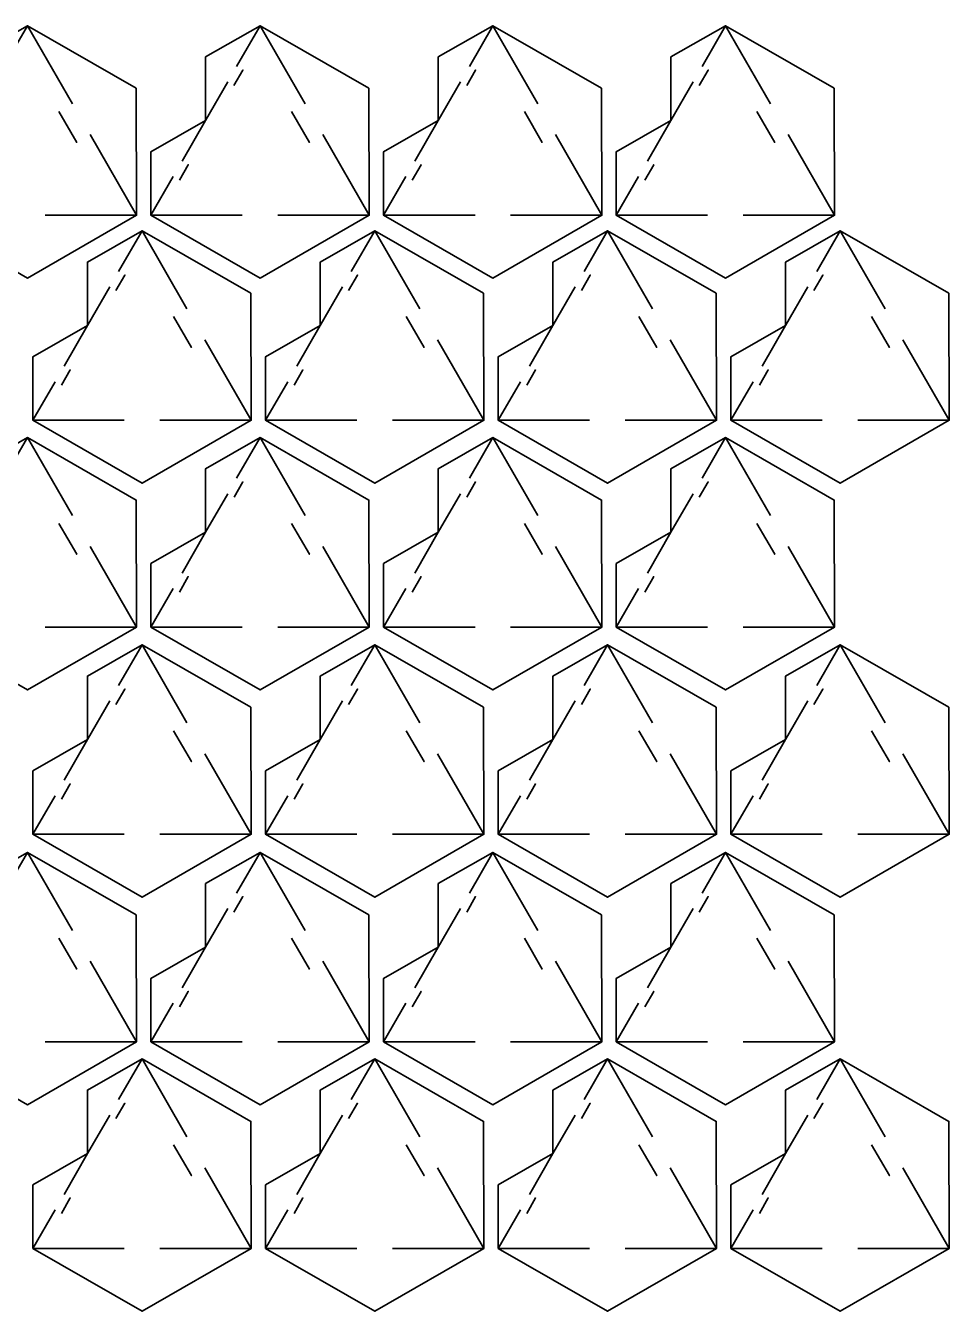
# Model space of a CAD drawing. Header units: inches. Extents: x 2 to 550, y -409 to -2.
# Drawn here: x 257.4 to 550.1, y -409.5 to -2 of the extents above; entities that cross this region are included whole.
import ezdxf

# ---------------------------------------------------------------- set-up
doc = ezdxf.new("R2010")
doc.units = ezdxf.units.IN
doc.header["$MEASUREMENT"] = 0
doc.layers.add('OneHexagon', color=7, linetype='Continuous')

# ---------------------------------------------------------------- blocks, each defined once
blk = doc.blocks.new('block 8')
at = {"layer": 'OneHexagon', "color": 7, "lineweight": 35, "true_color": 0xffffff}
blk.add_lwpolyline([(250.52, -14.91), (257.95, -2), (272.2, -26.75)], dxfattribs=at)
blk.add_open_spline([(249.68, -20.94), (249.68, -20.94), (252.5, -16.05), (252.5, -16.05), (252.5, -16.05), (249.68, -20.94), (249.68, -20.94)], degree=3, knots=[0, 0, 0, 0, 1, 1, 1, 2, 2, 2, 2], dxfattribs=at)
blk = doc.blocks.new('block 9')
at = {"layer": 'OneHexagon', "color": 7, "lineweight": 35, "true_color": 0xffffff}
for points in [[(240.65, -32.03), (223.35, -41.94), (223.35, -62.06), (257.95, -82), (292.55, -62.06), (292.44, -21.81), (257.95, -2), (240.65, -11.9), (240.65, -32.03)], [(233.22, -44.94), (240.65, -32.03), (247.7, -19.8)], [(230.4, -49.83), (223.35, -62.06), (252.31, -62.06)]]:
    blk.add_lwpolyline(points, dxfattribs=at)
blk.add_open_spline([(232.38, -50.97), (232.38, -50.97), (235.2, -46.08), (235.2, -46.08), (235.2, -46.08), (232.38, -50.97), (232.38, -50.97)], degree=3, knots=[0, 0, 0, 0, 1, 1, 1, 2, 2, 2, 2], dxfattribs=at)
blk = doc.blocks.new('block 10')
at = {"layer": 'OneHexagon', "color": 7, "lineweight": 35, "true_color": 0xffffff}
blk.add_lwpolyline([(324.27, -14.91), (331.7, -2), (345.95, -26.75)], dxfattribs=at)
blk.add_open_spline([(323.42, -20.94), (323.42, -20.94), (326.25, -16.05), (326.25, -16.05), (326.25, -16.05), (323.42, -20.94), (323.42, -20.94)], degree=3, knots=[0, 0, 0, 0, 1, 1, 1, 2, 2, 2, 2], dxfattribs=at)
blk = doc.blocks.new('block 11')
at = {"layer": 'OneHexagon', "color": 7, "lineweight": 35, "true_color": 0xffffff}
for points in [[(314.4, -32.03), (297.1, -41.94), (297.1, -62.06), (331.7, -82), (366.3, -62.06), (366.19, -21.81), (331.7, -2), (314.4, -11.9), (314.4, -32.03)], [(306.97, -44.94), (314.4, -32.03), (321.45, -19.8)], [(304.15, -49.83), (297.1, -62.06), (326.06, -62.06)]]:
    blk.add_lwpolyline(points, dxfattribs=at)
blk.add_open_spline([(306.12, -50.97), (306.12, -50.97), (308.95, -46.08), (308.95, -46.08), (308.95, -46.08), (306.12, -50.97), (306.12, -50.97)], degree=3, knots=[0, 0, 0, 0, 1, 1, 1, 2, 2, 2, 2], dxfattribs=at)
blk = doc.blocks.new('block 12')
at = {"layer": 'OneHexagon', "color": 7, "lineweight": 35, "true_color": 0xffffff}
blk.add_lwpolyline([(398.02, -14.91), (405.45, -2), (419.7, -26.75)], dxfattribs=at)
blk.add_open_spline([(397.17, -20.94), (397.17, -20.94), (400, -16.05), (400, -16.05), (400, -16.05), (397.17, -20.94), (397.17, -20.94)], degree=3, knots=[0, 0, 0, 0, 1, 1, 1, 2, 2, 2, 2], dxfattribs=at)
blk = doc.blocks.new('block 13')
at = {"layer": 'OneHexagon', "color": 7, "lineweight": 35, "true_color": 0xffffff}
for points in [[(388.15, -32.03), (370.85, -41.94), (370.85, -62.06), (405.45, -82), (440.05, -62.06), (439.94, -21.81), (405.45, -2), (388.15, -11.9), (388.15, -32.03)], [(380.72, -44.94), (388.15, -32.03), (395.2, -19.8)], [(377.9, -49.83), (370.85, -62.06), (399.81, -62.06)]]:
    blk.add_lwpolyline(points, dxfattribs=at)
blk.add_open_spline([(379.87, -50.97), (379.87, -50.97), (382.7, -46.08), (382.7, -46.08), (382.7, -46.08), (379.87, -50.97), (379.87, -50.97)], degree=3, knots=[0, 0, 0, 0, 1, 1, 1, 2, 2, 2, 2], dxfattribs=at)
blk = doc.blocks.new('block 20')
at = {"layer": 'OneHexagon', "color": 7, "lineweight": 35, "true_color": 0xffffff}
blk.add_lwpolyline([(286.86, -79.91), (294.29, -67), (308.53, -91.75)], dxfattribs=at)
blk.add_open_spline([(286.01, -85.94), (286.01, -85.94), (288.83, -81.05), (288.83, -81.05), (288.83, -81.05), (286.01, -85.94), (286.01, -85.94)], degree=3, knots=[0, 0, 0, 0, 1, 1, 1, 2, 2, 2, 2], dxfattribs=at)
blk = doc.blocks.new('block 21')
at = {"layer": 'OneHexagon', "color": 7, "lineweight": 35, "true_color": 0xffffff}
for points in [[(276.99, -97.03), (259.69, -106.94), (259.69, -127.06), (294.29, -147), (328.89, -127.06), (328.78, -86.81), (294.29, -67), (276.99, -76.9), (276.99, -97.03)], [(269.56, -109.94), (276.99, -97.03), (284.04, -84.8)], [(266.74, -114.83), (259.69, -127.06), (288.64, -127.06)]]:
    blk.add_lwpolyline(points, dxfattribs=at)
blk.add_open_spline([(268.71, -115.97), (268.71, -115.97), (271.53, -111.08), (271.53, -111.08), (271.53, -111.08), (268.71, -115.97), (268.71, -115.97)], degree=3, knots=[0, 0, 0, 0, 1, 1, 1, 2, 2, 2, 2], dxfattribs=at)
blk = doc.blocks.new('block 22')
at = {"layer": 'OneHexagon', "color": 7, "lineweight": 35, "true_color": 0xffffff}
blk.add_lwpolyline([(360.61, -79.91), (368.04, -67), (382.28, -91.75)], dxfattribs=at)
blk.add_open_spline([(359.76, -85.94), (359.76, -85.94), (362.58, -81.05), (362.58, -81.05), (362.58, -81.05), (359.76, -85.94), (359.76, -85.94)], degree=3, knots=[0, 0, 0, 0, 1, 1, 1, 2, 2, 2, 2], dxfattribs=at)
blk = doc.blocks.new('block 23')
at = {"layer": 'OneHexagon', "color": 7, "lineweight": 35, "true_color": 0xffffff}
for points in [[(350.74, -97.03), (333.44, -106.94), (333.44, -127.06), (368.04, -147), (402.64, -127.06), (402.53, -86.81), (368.04, -67), (350.74, -76.9), (350.74, -97.03)], [(343.31, -109.94), (350.74, -97.03), (357.79, -84.8)], [(340.49, -114.83), (333.44, -127.06), (362.39, -127.06)]]:
    blk.add_lwpolyline(points, dxfattribs=at)
blk.add_open_spline([(342.46, -115.97), (342.46, -115.97), (345.28, -111.08), (345.28, -111.08), (345.28, -111.08), (342.46, -115.97), (342.46, -115.97)], degree=3, knots=[0, 0, 0, 0, 1, 1, 1, 2, 2, 2, 2], dxfattribs=at)
blk = doc.blocks.new('block 24')
at = {"layer": 'OneHexagon', "color": 7, "lineweight": 35, "true_color": 0xffffff}
blk.add_lwpolyline([(434.36, -79.91), (441.79, -67), (456.03, -91.75)], dxfattribs=at)
blk.add_open_spline([(433.51, -85.94), (433.51, -85.94), (436.33, -81.05), (436.33, -81.05), (436.33, -81.05), (433.51, -85.94), (433.51, -85.94)], degree=3, knots=[0, 0, 0, 0, 1, 1, 1, 2, 2, 2, 2], dxfattribs=at)
blk = doc.blocks.new('block 25')
at = {"layer": 'OneHexagon', "color": 7, "lineweight": 35, "true_color": 0xffffff}
for points in [[(424.49, -97.03), (407.19, -106.94), (407.19, -127.06), (441.79, -147), (476.39, -127.06), (476.28, -86.81), (441.79, -67), (424.49, -76.9), (424.49, -97.03)], [(417.06, -109.94), (424.49, -97.03), (431.53, -84.8)], [(414.23, -114.83), (407.19, -127.06), (436.14, -127.06)]]:
    blk.add_lwpolyline(points, dxfattribs=at)
blk.add_open_spline([(416.21, -115.97), (416.21, -115.97), (419.03, -111.08), (419.03, -111.08), (419.03, -111.08), (416.21, -115.97), (416.21, -115.97)], degree=3, knots=[0, 0, 0, 0, 1, 1, 1, 2, 2, 2, 2], dxfattribs=at)
blk = doc.blocks.new('block 32')
at = {"layer": 'OneHexagon', "color": 7, "lineweight": 35, "true_color": 0xffffff}
blk.add_lwpolyline([(250.52, -145.44), (257.95, -132.53), (272.2, -157.28)], dxfattribs=at)
blk.add_open_spline([(249.68, -151.46), (249.68, -151.46), (252.5, -146.58), (252.5, -146.58), (252.5, -146.58), (249.68, -151.46), (249.68, -151.46)], degree=3, knots=[0, 0, 0, 0, 1, 1, 1, 2, 2, 2, 2], dxfattribs=at)
blk = doc.blocks.new('block 33')
at = {"layer": 'OneHexagon', "color": 7, "lineweight": 35, "true_color": 0xffffff}
for points in [[(240.65, -162.56), (223.35, -172.46), (223.35, -192.59), (257.95, -212.53), (292.55, -192.59), (292.44, -152.34), (257.95, -132.53), (240.65, -142.43), (240.65, -162.56)], [(233.22, -175.47), (240.65, -162.56), (247.7, -150.32)], [(230.4, -180.35), (223.35, -192.59), (252.31, -192.59)]]:
    blk.add_lwpolyline(points, dxfattribs=at)
blk.add_open_spline([(232.38, -181.5), (232.38, -181.5), (235.2, -176.61), (235.2, -176.61), (235.2, -176.61), (232.38, -181.5), (232.38, -181.5)], degree=3, knots=[0, 0, 0, 0, 1, 1, 1, 2, 2, 2, 2], dxfattribs=at)
blk = doc.blocks.new('block 34')
at = {"layer": 'OneHexagon', "color": 7, "lineweight": 35, "true_color": 0xffffff}
blk.add_lwpolyline([(324.27, -145.44), (331.7, -132.53), (345.95, -157.28)], dxfattribs=at)
blk.add_open_spline([(323.43, -151.46), (323.43, -151.46), (326.25, -146.58), (326.25, -146.58), (326.25, -146.58), (323.43, -151.46), (323.43, -151.46)], degree=3, knots=[0, 0, 0, 0, 1, 1, 1, 2, 2, 2, 2], dxfattribs=at)
blk = doc.blocks.new('block 35')
at = {"layer": 'OneHexagon', "color": 7, "lineweight": 35, "true_color": 0xffffff}
for points in [[(314.4, -162.56), (297.1, -172.46), (297.1, -192.59), (331.7, -212.53), (366.3, -192.59), (366.19, -152.34), (331.7, -132.53), (314.4, -142.43), (314.4, -162.56)], [(306.97, -175.47), (314.4, -162.56), (321.45, -150.32)], [(304.15, -180.35), (297.1, -192.59), (326.06, -192.59)]]:
    blk.add_lwpolyline(points, dxfattribs=at)
blk.add_open_spline([(306.13, -181.5), (306.13, -181.5), (308.95, -176.61), (308.95, -176.61), (308.95, -176.61), (306.13, -181.5), (306.13, -181.5)], degree=3, knots=[0, 0, 0, 0, 1, 1, 1, 2, 2, 2, 2], dxfattribs=at)
blk = doc.blocks.new('block 36')
at = {"layer": 'OneHexagon', "color": 7, "lineweight": 35, "true_color": 0xffffff}
blk.add_lwpolyline([(398.02, -145.44), (405.45, -132.53), (419.7, -157.28)], dxfattribs=at)
blk.add_open_spline([(397.17, -151.46), (397.17, -151.46), (400, -146.58), (400, -146.58), (400, -146.58), (397.17, -151.46), (397.17, -151.46)], degree=3, knots=[0, 0, 0, 0, 1, 1, 1, 2, 2, 2, 2], dxfattribs=at)
blk = doc.blocks.new('block 37')
at = {"layer": 'OneHexagon', "color": 7, "lineweight": 35, "true_color": 0xffffff}
for points in [[(388.15, -162.56), (370.85, -172.46), (370.85, -192.59), (405.45, -212.53), (440.05, -192.59), (439.94, -152.34), (405.45, -132.53), (388.15, -142.43), (388.15, -162.56)], [(380.72, -175.47), (388.15, -162.56), (395.2, -150.32)], [(377.9, -180.35), (370.85, -192.59), (399.81, -192.59)]]:
    blk.add_lwpolyline(points, dxfattribs=at)
blk.add_open_spline([(379.87, -181.5), (379.87, -181.5), (382.7, -176.61), (382.7, -176.61), (382.7, -176.61), (379.87, -181.5), (379.87, -181.5)], degree=3, knots=[0, 0, 0, 0, 1, 1, 1, 2, 2, 2, 2], dxfattribs=at)
blk = doc.blocks.new('block 44')
at = {"layer": 'OneHexagon', "color": 7, "lineweight": 35, "true_color": 0xffffff}
blk.add_lwpolyline([(286.86, -211.14), (294.29, -198.23), (308.53, -222.99)], dxfattribs=at)
blk.add_open_spline([(286.01, -217.17), (286.01, -217.17), (288.83, -212.28), (288.83, -212.28), (288.83, -212.28), (286.01, -217.17), (286.01, -217.17)], degree=3, knots=[0, 0, 0, 0, 1, 1, 1, 2, 2, 2, 2], dxfattribs=at)
blk = doc.blocks.new('block 45')
at = {"layer": 'OneHexagon', "color": 7, "lineweight": 35, "true_color": 0xffffff}
for points in [[(276.99, -228.26), (259.69, -238.17), (259.69, -258.29), (294.29, -278.23), (328.89, -258.29), (328.78, -218.04), (294.29, -198.23), (276.99, -208.14), (276.99, -228.26)], [(269.56, -241.17), (276.99, -228.26), (284.04, -216.03)], [(266.74, -246.06), (259.69, -258.29), (288.64, -258.29)]]:
    blk.add_lwpolyline(points, dxfattribs=at)
blk.add_open_spline([(268.71, -247.2), (268.71, -247.2), (271.53, -242.31), (271.53, -242.31), (271.53, -242.31), (268.71, -247.2), (268.71, -247.2)], degree=3, knots=[0, 0, 0, 0, 1, 1, 1, 2, 2, 2, 2], dxfattribs=at)
blk = doc.blocks.new('block 46')
at = {"layer": 'OneHexagon', "color": 7, "lineweight": 35, "true_color": 0xffffff}
blk.add_lwpolyline([(360.61, -211.14), (368.04, -198.23), (382.28, -222.99)], dxfattribs=at)
blk.add_open_spline([(359.76, -217.17), (359.76, -217.17), (362.58, -212.28), (362.58, -212.28), (362.58, -212.28), (359.76, -217.17), (359.76, -217.17)], degree=3, knots=[0, 0, 0, 0, 1, 1, 1, 2, 2, 2, 2], dxfattribs=at)
blk = doc.blocks.new('block 47')
at = {"layer": 'OneHexagon', "color": 7, "lineweight": 35, "true_color": 0xffffff}
for points in [[(350.74, -228.26), (333.44, -238.17), (333.44, -258.29), (368.04, -278.23), (402.64, -258.29), (402.53, -218.04), (368.04, -198.23), (350.74, -208.14), (350.74, -228.26)], [(343.31, -241.17), (350.74, -228.26), (357.79, -216.03)], [(340.49, -246.06), (333.44, -258.29), (362.39, -258.29)]]:
    blk.add_lwpolyline(points, dxfattribs=at)
blk.add_open_spline([(342.46, -247.2), (342.46, -247.2), (345.28, -242.31), (345.28, -242.31), (345.28, -242.31), (342.46, -247.2), (342.46, -247.2)], degree=3, knots=[0, 0, 0, 0, 1, 1, 1, 2, 2, 2, 2], dxfattribs=at)
blk = doc.blocks.new('block 48')
at = {"layer": 'OneHexagon', "color": 7, "lineweight": 35, "true_color": 0xffffff}
blk.add_lwpolyline([(434.36, -211.14), (441.79, -198.23), (456.03, -222.99)], dxfattribs=at)
blk.add_open_spline([(433.51, -217.17), (433.51, -217.17), (436.33, -212.28), (436.33, -212.28), (436.33, -212.28), (433.51, -217.17), (433.51, -217.17)], degree=3, knots=[0, 0, 0, 0, 1, 1, 1, 2, 2, 2, 2], dxfattribs=at)
blk = doc.blocks.new('block 49')
at = {"layer": 'OneHexagon', "color": 7, "lineweight": 35, "true_color": 0xffffff}
for points in [[(424.49, -228.26), (407.19, -238.17), (407.19, -258.29), (441.79, -278.23), (476.39, -258.29), (476.28, -218.04), (441.79, -198.23), (424.49, -208.14), (424.49, -228.26)], [(417.06, -241.17), (424.49, -228.26), (431.53, -216.03)], [(414.23, -246.06), (407.19, -258.29), (436.14, -258.29)]]:
    blk.add_lwpolyline(points, dxfattribs=at)
blk.add_open_spline([(416.21, -247.2), (416.21, -247.2), (419.03, -242.31), (419.03, -242.31), (419.03, -242.31), (416.21, -247.2), (416.21, -247.2)], degree=3, knots=[0, 0, 0, 0, 1, 1, 1, 2, 2, 2, 2], dxfattribs=at)
blk = doc.blocks.new('block 50')
at = {"layer": 'OneHexagon', "color": 7, "lineweight": 35, "true_color": 0xffffff}
blk.add_lwpolyline([(471.75, -14.91), (479.18, -2), (493.43, -26.75)], dxfattribs=at)
blk.add_open_spline([(470.9, -20.94), (470.9, -20.94), (473.73, -16.05), (473.73, -16.05), (473.73, -16.05), (470.9, -20.94), (470.9, -20.94)], degree=3, knots=[0, 0, 0, 0, 1, 1, 1, 2, 2, 2, 2], dxfattribs=at)
blk = doc.blocks.new('block 51')
at = {"layer": 'OneHexagon', "color": 7, "lineweight": 35, "true_color": 0xffffff}
for points in [[(461.88, -32.03), (444.58, -41.94), (444.58, -62.06), (479.18, -82), (513.78, -62.06), (513.67, -21.81), (479.18, -2), (461.88, -11.91), (461.88, -32.03)], [(454.45, -44.94), (461.88, -32.03), (468.93, -19.8)], [(451.63, -49.83), (444.58, -62.06), (473.54, -62.06)]]:
    blk.add_lwpolyline(points, dxfattribs=at)
blk.add_open_spline([(453.6, -50.97), (453.6, -50.97), (456.43, -46.08), (456.43, -46.08), (456.43, -46.08), (453.6, -50.97), (453.6, -50.97)], degree=3, knots=[0, 0, 0, 0, 1, 1, 1, 2, 2, 2, 2], dxfattribs=at)
blk = doc.blocks.new('block 52')
at = {"layer": 'OneHexagon', "color": 7, "lineweight": 35, "true_color": 0xffffff}
blk.add_lwpolyline([(508.09, -79.91), (515.52, -67), (529.76, -91.75)], dxfattribs=at)
blk.add_open_spline([(507.24, -85.94), (507.24, -85.94), (510.06, -81.05), (510.06, -81.05), (510.06, -81.05), (507.24, -85.94), (507.24, -85.94)], degree=3, knots=[0, 0, 0, 0, 1, 1, 1, 2, 2, 2, 2], dxfattribs=at)
blk = doc.blocks.new('block 53')
at = {"layer": 'OneHexagon', "color": 7, "lineweight": 35, "true_color": 0xffffff}
for points in [[(498.22, -97.03), (480.92, -106.94), (480.92, -127.06), (515.52, -147), (550.12, -127.06), (550.01, -86.81), (515.52, -67), (498.22, -76.91), (498.22, -97.03)], [(490.79, -109.94), (498.22, -97.03), (505.27, -84.8)], [(487.97, -114.83), (480.92, -127.06), (509.87, -127.06)]]:
    blk.add_lwpolyline(points, dxfattribs=at)
blk.add_open_spline([(489.94, -115.97), (489.94, -115.97), (492.76, -111.08), (492.76, -111.08), (492.76, -111.08), (489.94, -115.97), (489.94, -115.97)], degree=3, knots=[0, 0, 0, 0, 1, 1, 1, 2, 2, 2, 2], dxfattribs=at)
blk = doc.blocks.new('block 54')
at = {"layer": 'OneHexagon', "color": 7, "lineweight": 35, "true_color": 0xffffff}
blk.add_lwpolyline([(471.75, -145.44), (479.18, -132.53), (493.43, -157.28)], dxfattribs=at)
blk.add_open_spline([(470.9, -151.46), (470.9, -151.46), (473.73, -146.58), (473.73, -146.58), (473.73, -146.58), (470.9, -151.46), (470.9, -151.46)], degree=3, knots=[0, 0, 0, 0, 1, 1, 1, 2, 2, 2, 2], dxfattribs=at)
blk = doc.blocks.new('block 55')
at = {"layer": 'OneHexagon', "color": 7, "lineweight": 35, "true_color": 0xffffff}
for points in [[(461.88, -162.56), (444.58, -172.46), (444.58, -192.59), (479.18, -212.53), (513.78, -192.59), (513.67, -152.34), (479.18, -132.53), (461.88, -142.43), (461.88, -162.56)], [(454.45, -175.47), (461.88, -162.56), (468.93, -150.32)], [(451.63, -180.36), (444.58, -192.59), (473.54, -192.59)]]:
    blk.add_lwpolyline(points, dxfattribs=at)
blk.add_open_spline([(453.6, -181.5), (453.6, -181.5), (456.43, -176.61), (456.43, -176.61), (456.43, -176.61), (453.6, -181.5), (453.6, -181.5)], degree=3, knots=[0, 0, 0, 0, 1, 1, 1, 2, 2, 2, 2], dxfattribs=at)
blk = doc.blocks.new('block 56')
at = {"layer": 'OneHexagon', "color": 7, "lineweight": 35, "true_color": 0xffffff}
blk.add_lwpolyline([(508.09, -211.14), (515.52, -198.23), (529.76, -222.99)], dxfattribs=at)
blk.add_open_spline([(507.24, -217.17), (507.24, -217.17), (510.06, -212.28), (510.06, -212.28), (510.06, -212.28), (507.24, -217.17), (507.24, -217.17)], degree=3, knots=[0, 0, 0, 0, 1, 1, 1, 2, 2, 2, 2], dxfattribs=at)
blk = doc.blocks.new('block 57')
at = {"layer": 'OneHexagon', "color": 7, "lineweight": 35, "true_color": 0xffffff}
for points in [[(498.22, -228.26), (480.92, -238.17), (480.92, -258.29), (515.52, -278.23), (550.12, -258.29), (550.01, -218.04), (515.52, -198.23), (498.22, -208.14), (498.22, -228.26)], [(490.79, -241.17), (498.22, -228.26), (505.27, -216.03)], [(487.97, -246.06), (480.92, -258.29), (509.87, -258.29)]]:
    blk.add_lwpolyline(points, dxfattribs=at)
blk.add_open_spline([(489.94, -247.2), (489.94, -247.2), (492.76, -242.31), (492.76, -242.31), (492.76, -242.31), (489.94, -247.2), (489.94, -247.2)], degree=3, knots=[0, 0, 0, 0, 1, 1, 1, 2, 2, 2, 2], dxfattribs=at)
blk = doc.blocks.new('block 64')
at = {"layer": 'OneHexagon', "color": 7, "lineweight": 35, "true_color": 0xffffff}
blk.add_lwpolyline([(250.52, -276.91), (257.95, -264), (272.2, -288.75)], dxfattribs=at)
blk.add_open_spline([(249.68, -282.94), (249.68, -282.94), (252.5, -278.05), (252.5, -278.05), (252.5, -278.05), (249.68, -282.94), (249.68, -282.94)], degree=3, knots=[0, 0, 0, 0, 1, 1, 1, 2, 2, 2, 2], dxfattribs=at)
blk = doc.blocks.new('block 65')
at = {"layer": 'OneHexagon', "color": 7, "lineweight": 35, "true_color": 0xffffff}
for points in [[(240.65, -294.03), (223.35, -303.94), (223.35, -324.06), (257.95, -344), (292.55, -324.06), (292.44, -283.81), (257.95, -264), (240.65, -273.9), (240.65, -294.03)], [(233.22, -306.94), (240.65, -294.03), (247.7, -281.8)], [(230.4, -311.83), (223.35, -324.06), (252.31, -324.06)]]:
    blk.add_lwpolyline(points, dxfattribs=at)
blk.add_open_spline([(232.38, -312.97), (232.38, -312.97), (235.2, -308.08), (235.2, -308.08), (235.2, -308.08), (232.38, -312.97), (232.38, -312.97)], degree=3, knots=[0, 0, 0, 0, 1, 1, 1, 2, 2, 2, 2], dxfattribs=at)
blk = doc.blocks.new('block 66')
at = {"layer": 'OneHexagon', "color": 7, "lineweight": 35, "true_color": 0xffffff}
blk.add_lwpolyline([(324.27, -276.91), (331.7, -264), (345.95, -288.75)], dxfattribs=at)
blk.add_open_spline([(323.42, -282.94), (323.42, -282.94), (326.25, -278.05), (326.25, -278.05), (326.25, -278.05), (323.42, -282.94), (323.42, -282.94)], degree=3, knots=[0, 0, 0, 0, 1, 1, 1, 2, 2, 2, 2], dxfattribs=at)
blk = doc.blocks.new('block 67')
at = {"layer": 'OneHexagon', "color": 7, "lineweight": 35, "true_color": 0xffffff}
for points in [[(314.4, -294.03), (297.1, -303.94), (297.1, -324.06), (331.7, -344), (366.3, -324.06), (366.19, -283.81), (331.7, -264), (314.4, -273.9), (314.4, -294.03)], [(306.97, -306.94), (314.4, -294.03), (321.45, -281.8)], [(304.15, -311.83), (297.1, -324.06), (326.06, -324.06)]]:
    blk.add_lwpolyline(points, dxfattribs=at)
blk.add_open_spline([(306.12, -312.97), (306.12, -312.97), (308.95, -308.08), (308.95, -308.08), (308.95, -308.08), (306.12, -312.97), (306.12, -312.97)], degree=3, knots=[0, 0, 0, 0, 1, 1, 1, 2, 2, 2, 2], dxfattribs=at)
blk = doc.blocks.new('block 68')
at = {"layer": 'OneHexagon', "color": 7, "lineweight": 35, "true_color": 0xffffff}
blk.add_lwpolyline([(398.02, -276.91), (405.45, -264), (419.7, -288.75)], dxfattribs=at)
blk.add_open_spline([(397.17, -282.94), (397.17, -282.94), (400, -278.05), (400, -278.05), (400, -278.05), (397.17, -282.94), (397.17, -282.94)], degree=3, knots=[0, 0, 0, 0, 1, 1, 1, 2, 2, 2, 2], dxfattribs=at)
blk = doc.blocks.new('block 69')
at = {"layer": 'OneHexagon', "color": 7, "lineweight": 35, "true_color": 0xffffff}
for points in [[(388.15, -294.03), (370.85, -303.94), (370.85, -324.06), (405.45, -344), (440.05, -324.06), (439.94, -283.81), (405.45, -264), (388.15, -273.9), (388.15, -294.03)], [(380.72, -306.94), (388.15, -294.03), (395.2, -281.8)], [(377.9, -311.83), (370.85, -324.06), (399.81, -324.06)]]:
    blk.add_lwpolyline(points, dxfattribs=at)
blk.add_open_spline([(379.87, -312.97), (379.87, -312.97), (382.7, -308.08), (382.7, -308.08), (382.7, -308.08), (379.87, -312.97), (379.87, -312.97)], degree=3, knots=[0, 0, 0, 0, 1, 1, 1, 2, 2, 2, 2], dxfattribs=at)
blk = doc.blocks.new('block 70')
at = {"layer": 'OneHexagon', "color": 7, "lineweight": 35, "true_color": 0xffffff}
blk.add_lwpolyline([(471.75, -276.91), (479.18, -264), (493.43, -288.75)], dxfattribs=at)
blk.add_open_spline([(470.9, -282.94), (470.9, -282.94), (473.73, -278.05), (473.73, -278.05), (473.73, -278.05), (470.9, -282.94), (470.9, -282.94)], degree=3, knots=[0, 0, 0, 0, 1, 1, 1, 2, 2, 2, 2], dxfattribs=at)
blk = doc.blocks.new('block 71')
at = {"layer": 'OneHexagon', "color": 7, "lineweight": 35, "true_color": 0xffffff}
for points in [[(461.88, -294.03), (444.58, -303.94), (444.58, -324.06), (479.18, -344), (513.78, -324.06), (513.67, -283.81), (479.18, -264), (461.88, -273.91), (461.88, -294.03)], [(454.45, -306.94), (461.88, -294.03), (468.93, -281.8)], [(451.63, -311.83), (444.58, -324.06), (473.54, -324.06)]]:
    blk.add_lwpolyline(points, dxfattribs=at)
blk.add_open_spline([(453.6, -312.97), (453.6, -312.97), (456.43, -308.08), (456.43, -308.08), (456.43, -308.08), (453.6, -312.97), (453.6, -312.97)], degree=3, knots=[0, 0, 0, 0, 1, 1, 1, 2, 2, 2, 2], dxfattribs=at)
blk = doc.blocks.new('block 78')
at = {"layer": 'OneHexagon', "color": 7, "lineweight": 35, "true_color": 0xffffff}
blk.add_lwpolyline([(286.86, -342.37), (294.29, -329.47), (308.53, -354.22)], dxfattribs=at)
blk.add_open_spline([(286.01, -348.4), (286.01, -348.4), (288.83, -343.51), (288.83, -343.51), (288.83, -343.51), (286.01, -348.4), (286.01, -348.4)], degree=3, knots=[0, 0, 0, 0, 1, 1, 1, 2, 2, 2, 2], dxfattribs=at)
blk = doc.blocks.new('block 79')
at = {"layer": 'OneHexagon', "color": 7, "lineweight": 35, "true_color": 0xffffff}
for points in [[(276.99, -359.5), (259.69, -369.4), (259.69, -389.53), (294.29, -409.47), (328.89, -389.53), (328.78, -349.28), (294.29, -329.47), (276.99, -339.37), (276.99, -359.5)], [(269.56, -372.41), (276.99, -359.5), (284.04, -347.26)], [(266.74, -377.29), (259.69, -389.53), (288.64, -389.53)]]:
    blk.add_lwpolyline(points, dxfattribs=at)
blk.add_open_spline([(268.71, -378.43), (268.71, -378.43), (271.53, -373.55), (271.53, -373.55), (271.53, -373.55), (268.71, -378.43), (268.71, -378.43)], degree=3, knots=[0, 0, 0, 0, 1, 1, 1, 2, 2, 2, 2], dxfattribs=at)
blk = doc.blocks.new('block 80')
at = {"layer": 'OneHexagon', "color": 7, "lineweight": 35, "true_color": 0xffffff}
blk.add_lwpolyline([(360.61, -342.37), (368.04, -329.47), (382.28, -354.22)], dxfattribs=at)
blk.add_open_spline([(359.76, -348.4), (359.76, -348.4), (362.58, -343.51), (362.58, -343.51), (362.58, -343.51), (359.76, -348.4), (359.76, -348.4)], degree=3, knots=[0, 0, 0, 0, 1, 1, 1, 2, 2, 2, 2], dxfattribs=at)
blk = doc.blocks.new('block 81')
at = {"layer": 'OneHexagon', "color": 7, "lineweight": 35, "true_color": 0xffffff}
for points in [[(350.74, -359.5), (333.44, -369.4), (333.44, -389.53), (368.04, -409.47), (402.64, -389.53), (402.53, -349.28), (368.04, -329.47), (350.74, -339.37), (350.74, -359.5)], [(343.31, -372.41), (350.74, -359.5), (357.79, -347.26)], [(340.49, -377.29), (333.44, -389.53), (362.39, -389.53)]]:
    blk.add_lwpolyline(points, dxfattribs=at)
blk.add_open_spline([(342.46, -378.43), (342.46, -378.43), (345.28, -373.55), (345.28, -373.55), (345.28, -373.55), (342.46, -378.43), (342.46, -378.43)], degree=3, knots=[0, 0, 0, 0, 1, 1, 1, 2, 2, 2, 2], dxfattribs=at)
blk = doc.blocks.new('block 82')
at = {"layer": 'OneHexagon', "color": 7, "lineweight": 35, "true_color": 0xffffff}
blk.add_lwpolyline([(434.36, -342.37), (441.79, -329.47), (456.03, -354.22)], dxfattribs=at)
blk.add_open_spline([(433.51, -348.4), (433.51, -348.4), (436.33, -343.51), (436.33, -343.51), (436.33, -343.51), (433.51, -348.4), (433.51, -348.4)], degree=3, knots=[0, 0, 0, 0, 1, 1, 1, 2, 2, 2, 2], dxfattribs=at)
blk = doc.blocks.new('block 83')
at = {"layer": 'OneHexagon', "color": 7, "lineweight": 35, "true_color": 0xffffff}
for points in [[(424.49, -359.5), (407.19, -369.4), (407.19, -389.53), (441.79, -409.47), (476.39, -389.53), (476.28, -349.28), (441.79, -329.47), (424.49, -339.37), (424.49, -359.5)], [(417.06, -372.41), (424.49, -359.5), (431.53, -347.26)], [(414.23, -377.29), (407.19, -389.53), (436.14, -389.53)]]:
    blk.add_lwpolyline(points, dxfattribs=at)
blk.add_open_spline([(416.21, -378.43), (416.21, -378.43), (419.03, -373.55), (419.03, -373.55), (419.03, -373.55), (416.21, -378.43), (416.21, -378.43)], degree=3, knots=[0, 0, 0, 0, 1, 1, 1, 2, 2, 2, 2], dxfattribs=at)
blk = doc.blocks.new('block 84')
at = {"layer": 'OneHexagon', "color": 7, "lineweight": 35, "true_color": 0xffffff}
blk.add_lwpolyline([(508.09, -342.37), (515.52, -329.47), (529.76, -354.22)], dxfattribs=at)
blk.add_open_spline([(507.24, -348.4), (507.24, -348.4), (510.06, -343.51), (510.06, -343.51), (510.06, -343.51), (507.24, -348.4), (507.24, -348.4)], degree=3, knots=[0, 0, 0, 0, 1, 1, 1, 2, 2, 2, 2], dxfattribs=at)
blk = doc.blocks.new('block 85')
at = {"layer": 'OneHexagon', "color": 7, "lineweight": 35, "true_color": 0xffffff}
for points in [[(498.22, -359.5), (480.92, -369.4), (480.92, -389.53), (515.52, -409.47), (550.12, -389.53), (550.01, -349.28), (515.52, -329.47), (498.22, -339.37), (498.22, -359.5)], [(490.79, -372.41), (498.22, -359.5), (505.27, -347.26)], [(487.97, -377.29), (480.92, -389.53), (509.87, -389.53)]]:
    blk.add_lwpolyline(points, dxfattribs=at)
blk.add_open_spline([(489.94, -378.43), (489.94, -378.43), (492.76, -373.55), (492.76, -373.55), (492.76, -373.55), (489.94, -378.43), (489.94, -378.43)], degree=3, knots=[0, 0, 0, 0, 1, 1, 1, 2, 2, 2, 2], dxfattribs=at)

msp = doc.modelspace()

# ---------------------------------------------------------------- linework, layer by layer
at = {"layer": 'OneHexagon', "color": 7, "lineweight": 35, "true_color": 0xffffff}
for points in [[(263.6, -62.06), (292.55, -62.06), (277.84, -36.53)], [(337.35, -62.06), (366.3, -62.06), (351.59, -36.53)], [(411.09, -62.06), (440.05, -62.06), (425.34, -36.53)], [(484.82, -62.06), (513.78, -62.06), (499.07, -36.53)], [(299.93, -127.06), (328.89, -127.06), (314.18, -101.53)], [(373.68, -127.06), (402.64, -127.06), (387.93, -101.53)], [(447.43, -127.06), (476.39, -127.06), (461.68, -101.53)], [(521.16, -127.06), (550.12, -127.06), (535.41, -101.53)], [(263.6, -192.59), (292.55, -192.59), (277.84, -167.06)], [(337.35, -192.59), (366.3, -192.59), (351.59, -167.06)], [(411.09, -192.59), (440.05, -192.59), (425.34, -167.06)], [(484.83, -192.59), (513.78, -192.59), (499.07, -167.06)], [(299.93, -258.29), (328.89, -258.29), (314.18, -232.76)], [(373.68, -258.29), (402.64, -258.29), (387.93, -232.76)], [(447.43, -258.29), (476.39, -258.29), (461.68, -232.76)], [(521.16, -258.29), (550.12, -258.29), (535.41, -232.76)], [(263.6, -324.06), (292.55, -324.06), (277.84, -298.53)], [(337.35, -324.06), (366.3, -324.06), (351.59, -298.53)], [(411.09, -324.06), (440.05, -324.06), (425.34, -298.53)], [(484.82, -324.06), (513.78, -324.06), (499.07, -298.53)], [(299.93, -389.53), (328.89, -389.53), (314.18, -364)], [(373.68, -389.53), (402.64, -389.53), (387.93, -364)], [(447.43, -389.53), (476.39, -389.53), (461.68, -364)], [(521.16, -389.53), (550.12, -389.53), (535.41, -364)]]:
    msp.add_lwpolyline(points, dxfattribs=at)
for points in [[(267.94, -29.21), (267.94, -29.21), (273.59, -38.99), (273.59, -38.99), (273.59, -38.99), (267.94, -29.21), (267.94, -29.21)], [(341.69, -29.21), (341.69, -29.21), (347.34, -38.99), (347.34, -38.99), (347.34, -38.99), (341.69, -29.21), (341.69, -29.21)], [(415.44, -29.21), (415.44, -29.21), (421.09, -38.99), (421.09, -38.99), (421.09, -38.99), (415.44, -29.21), (415.44, -29.21)], [(489.17, -29.21), (489.17, -29.21), (494.82, -38.99), (494.82, -38.99), (494.82, -38.99), (489.17, -29.21), (489.17, -29.21)], [(304.28, -94.21), (304.28, -94.21), (309.92, -103.99), (309.92, -103.99), (309.92, -103.99), (304.28, -94.21), (304.28, -94.21)], [(378.03, -94.21), (378.03, -94.21), (383.67, -103.99), (383.67, -103.99), (383.67, -103.99), (378.03, -94.21), (378.03, -94.21)], [(451.78, -94.21), (451.78, -94.21), (457.42, -103.99), (457.42, -103.99), (457.42, -103.99), (451.78, -94.21), (451.78, -94.21)], [(525.51, -94.21), (525.51, -94.21), (531.15, -103.99), (531.15, -103.99), (531.15, -103.99), (525.51, -94.21), (525.51, -94.21)], [(267.94, -159.74), (267.94, -159.74), (273.59, -169.52), (273.59, -169.52), (273.59, -169.52), (267.94, -159.74), (267.94, -159.74)], [(341.69, -159.74), (341.69, -159.74), (347.34, -169.52), (347.34, -169.52), (347.34, -169.52), (341.69, -159.74), (341.69, -159.74)], [(415.44, -159.74), (415.44, -159.74), (421.09, -169.52), (421.09, -169.52), (421.09, -169.52), (415.44, -159.74), (415.44, -159.74)], [(489.17, -159.74), (489.17, -159.74), (494.82, -169.52), (494.82, -169.52), (494.82, -169.52), (489.17, -159.74), (489.17, -159.74)], [(304.28, -225.44), (304.28, -225.44), (309.92, -235.22), (309.92, -235.22), (309.92, -235.22), (304.28, -225.44), (304.28, -225.44)], [(378.03, -225.44), (378.03, -225.44), (383.67, -235.22), (383.67, -235.22), (383.67, -235.22), (378.03, -225.44), (378.03, -225.44)], [(451.78, -225.44), (451.78, -225.44), (457.42, -235.22), (457.42, -235.22), (457.42, -235.22), (451.78, -225.44), (451.78, -225.44)], [(525.51, -225.44), (525.51, -225.44), (531.15, -235.22), (531.15, -235.22), (531.15, -235.22), (525.51, -225.44), (525.51, -225.44)], [(267.94, -291.21), (267.94, -291.21), (273.59, -300.99), (273.59, -300.99), (273.59, -300.99), (267.94, -291.21), (267.94, -291.21)], [(341.69, -291.21), (341.69, -291.21), (347.34, -300.99), (347.34, -300.99), (347.34, -300.99), (341.69, -291.21), (341.69, -291.21)], [(415.44, -291.21), (415.44, -291.21), (421.09, -300.99), (421.09, -300.99), (421.09, -300.99), (415.44, -291.21), (415.44, -291.21)], [(489.17, -291.21), (489.17, -291.21), (494.82, -300.99), (494.82, -300.99), (494.82, -300.99), (489.17, -291.21), (489.17, -291.21)], [(304.28, -356.68), (304.28, -356.68), (309.92, -366.45), (309.92, -366.45), (309.92, -366.45), (304.28, -356.68), (304.28, -356.68)], [(378.03, -356.68), (378.03, -356.68), (383.67, -366.45), (383.67, -366.45), (383.67, -366.45), (378.03, -356.68), (378.03, -356.68)], [(451.78, -356.68), (451.78, -356.68), (457.42, -366.45), (457.42, -366.45), (457.42, -366.45), (451.78, -356.68), (451.78, -356.68)], [(525.51, -356.68), (525.51, -356.68), (531.15, -366.45), (531.15, -366.45), (531.15, -366.45), (525.51, -356.68), (525.51, -356.68)]]:
    msp.add_open_spline(points, degree=3, knots=[0, 0, 0, 0, 1, 1, 1, 2, 2, 2, 2], dxfattribs=at)

# ---------------------------------------------------------------- block references
at = {"layer": 'OneHexagon'}
for name in ['block 9', 'block 8', 'block 11', 'block 10', 'block 13', 'block 12', 'block 51', 'block 50', 'block 21', 'block 20', 'block 23', 'block 22', 'block 25', 'block 24', 'block 53', 'block 52', 'block 33', 'block 32', 'block 35', 'block 34', 'block 37', 'block 36', 'block 55', 'block 54', 'block 45', 'block 44', 'block 47', 'block 46', 'block 49', 'block 48', 'block 57', 'block 56', 'block 65', 'block 64', 'block 67', 'block 66', 'block 69', 'block 68', 'block 71', 'block 70', 'block 79', 'block 78', 'block 81', 'block 80', 'block 83', 'block 82', 'block 85', 'block 84']:
    msp.add_blockref(name, (0, 0), dxfattribs=at)

doc.saveas('drawing.dxf')
